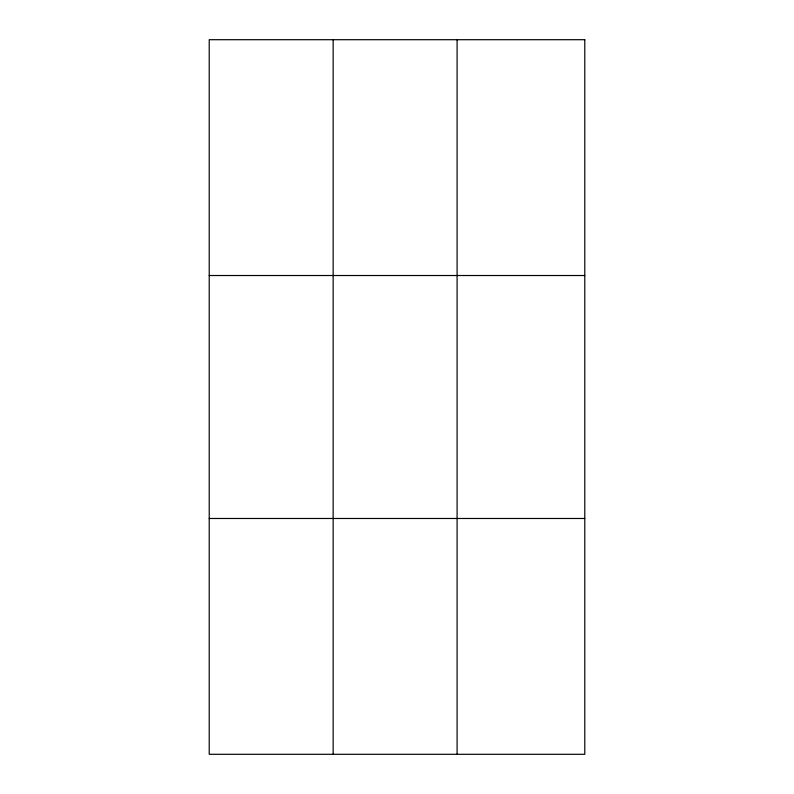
<?xml version="1.0" encoding="UTF-8"?>
<svg xmlns="http://www.w3.org/2000/svg" width="794" height="794" viewBox="0 0 794 794"><rect width="100%" height="100%" fill="white"/><g stroke="black" fill="none" stroke-linecap="round" stroke-linejoin="round"><path stroke-width="1.19" d="M333.152 754.3L333.152 39.7M457.096 754.3L457.096 39.7M209.219 275.518L584.781 275.518M209.219 518.482L584.781 518.482M584.781 39.7L584.781 754.3L209.219 754.3L209.219 39.7L584.781 39.7"/></g></svg>
